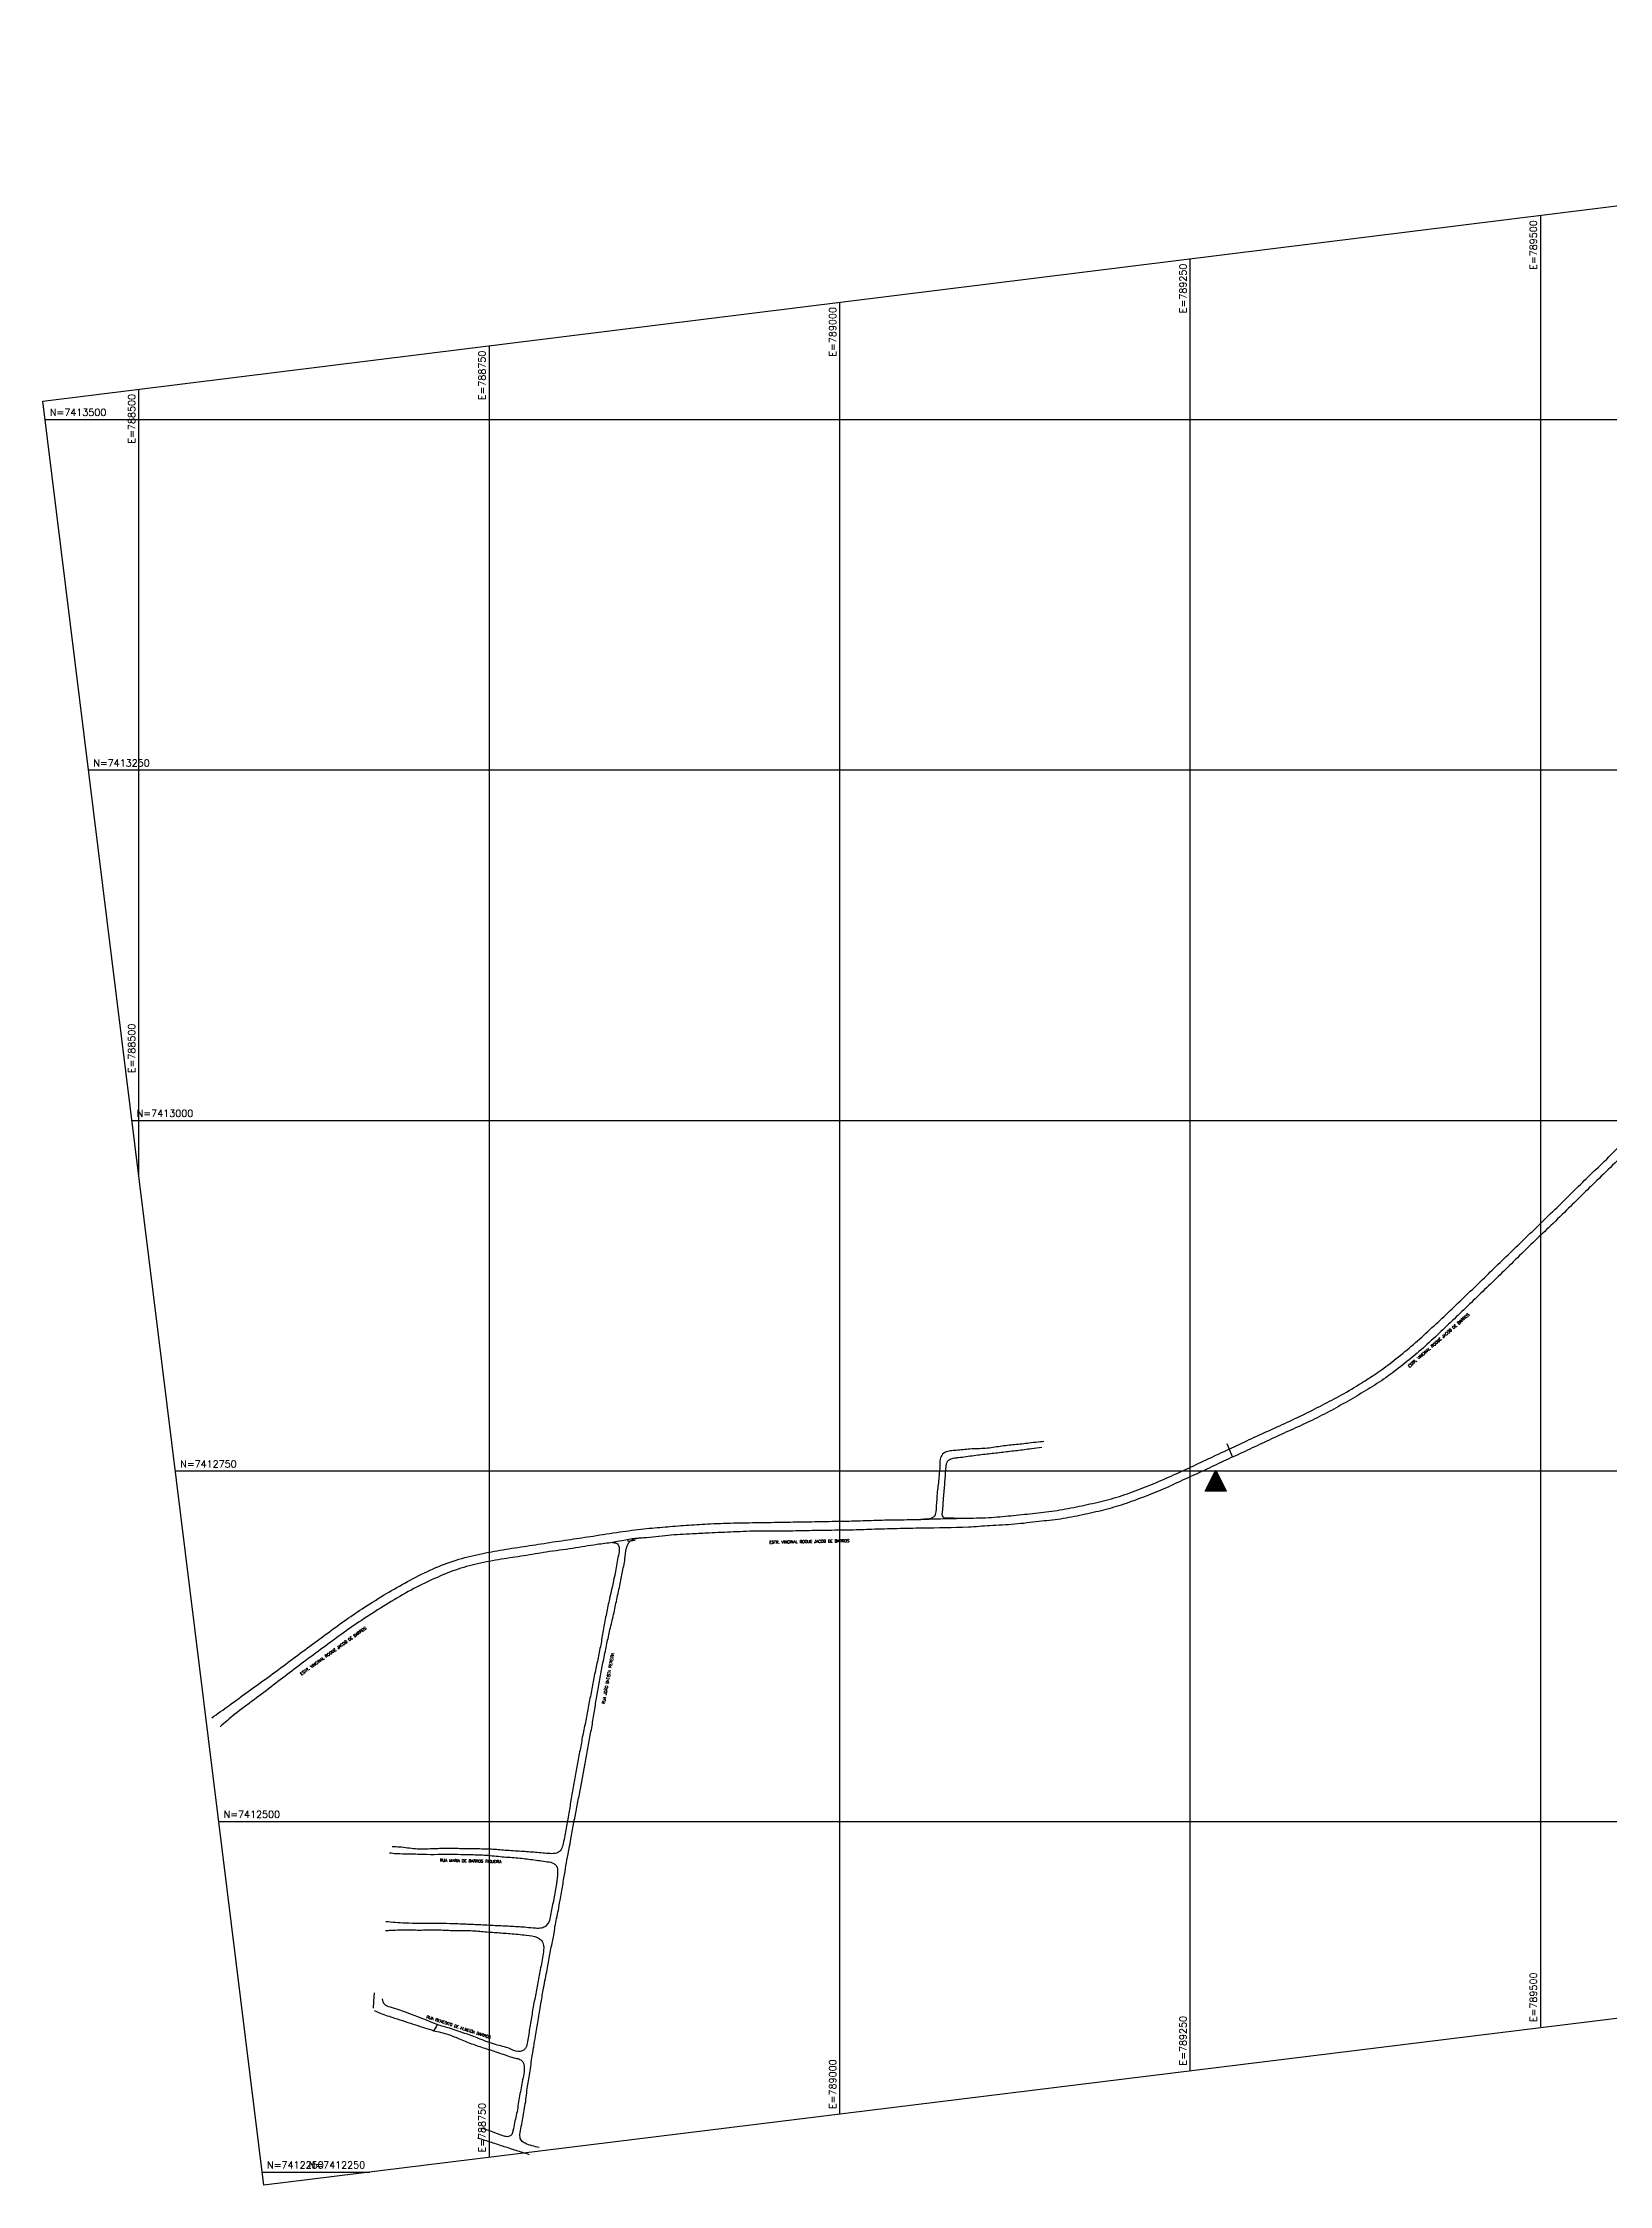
# Model space of a CAD drawing. Header units: metres. Extents: x 788432 to 801109, y 7412241 to 7456112.
# Drawn here: x 788432 to 789549, y 7412241 to 7413769 of the extents above; entities that cross this region are included whole.
import ezdxf
from ezdxf.enums import TextEntityAlignment as Align

# ---------------------------------------------------------------- set-up
doc = ezdxf.new("R2010")
doc.units = ezdxf.units.M
doc.header["$LTSCALE"] = 10
doc.header["$MEASUREMENT"] = 0
doc.layers.get('0').update_dxf_attribs({"linetype": 'CONTINUOUS'})
for name, color, linetype in [('__DRE-bacias-micro', 10, 'CONTINUOUS'), ('FLUXIS_LABELS_REDE_PV_169_TO_EEE_5_PARTE_02', 7, 'CONTINUOUS'), ('MALHA', 2, 'CONTINUOUS'), ('TEXTO-MALHA', 2, 'CONTINUOUS'), ('TOP-TEXTOS', 2, 'CONTINUOUS'), ('TOPOGRAFIA', 8, 'CONTINUOUS')]:
    doc.layers.add(name, color=color, linetype=linetype)
doc.styles.add('ROMANS', font='romans.shx')
doc.styles.get("Standard").update_dxf_attribs({"font": 'romans.shx'})

# ---------------------------------------------------------------- blocks, each defined once
blk = doc.blocks.new('qwkjeqo')
at = {"layer": 'TOPOGRAFIA', "flags": 128}
for points, elevation in [([(789276.2, 7412769.5), (789280, 7412760.4)], 626.1), ([(789074.5, 7412716.8), (789089, 7412716.3)], 628.5), ([(788848.9, 7412699.9), (788854.1, 7412700.7)], 636.8), ([(788848.9, 7412699.9), (788854.1, 7412700.7)], 636.8), ([(788668, 7412377.8), (788667.5, 7412371.6), (788667.3, 7412366.8)], 670), ([(788713, 7412355.1), (788712.2, 7412353.6), (788710.4, 7412350.8)], 666.8)]:
    blk.add_lwpolyline(points, dxfattribs=dict(at, elevation=elevation))
blk.add_lwpolyline([(788849.2, 7412701.3), (788848.9, 7412699.9)], dxfattribs=at)
blk.add_lwpolyline([(788849.2, 7412701.3), (788848.9, 7412699.9)], dxfattribs=at)
at = {"layer": 'TOPOGRAFIA'}
for points in [[(788552.1, 7412573.9, 666), (788564.6, 7412582.8, 665.1), (788578.2, 7412592.8, 663.7), (788592.1, 7412602.8, 662.3), (788606.7, 7412613.6, 660.7), (788620.4, 7412623.8, 659.2), (788634.4, 7412634.1, 657.8), (788648.2, 7412644.1, 656.5), (788661.1, 7412652.8, 655.4), (788676.7, 7412662.5, 654.1), (788691.8, 7412671.1, 652.8), (788708, 7412679.3, 651.5), (788724.3, 7412685.7, 650), (788741.3, 7412690.3, 648.5), (788757.8, 7412693.5, 646.7), (788774.7, 7412696.1, 644.7), (788791.3, 7412698.7, 642.4), (788808.2, 7412701.2, 640.2), (788824.3, 7412703.6, 638.3), (788843.2, 7412706.5, 636.3), (788860.4, 7412708.7, 635), (788875.5, 7412710.1, 634.1), (788890.6, 7412711.3, 633.4), (788905.7, 7412712.2, 632.9), (788924.3, 7412712.9, 632.2), (788942.3, 7412713.2, 631.5), (788960.2, 7412713.5, 631), (788978.2, 7412713.8, 630.4), (788994.7, 7412714.1, 630), (789010.8, 7412714.4, 629.5), (789026.5, 7412714.9, 629.2), (789042.2, 7412715.2, 628.9), (789058.1, 7412715.5, 628.8), (789073.9, 7412716, 628.5), (789089, 7412716.3, 628.4), (789106.4, 7412716.8, 628.4), (789122.2, 7412718.1, 628.4), (789137.7, 7412719.7, 628.1), (789153.3, 7412721.6, 628), (789169, 7412724.4, 627.9), (789184.4, 7412727.8, 627.8), (789199.7, 7412731.9, 627.8), (789214.6, 7412737.2, 627.7), (789229.3, 7412743.2, 627.6), (789243.7, 7412749.6, 627.6), (789258, 7412756.3, 627.5), (789272.6, 7412763.1, 627.6), (789286.9, 7412769.8, 627.6), (789301.3, 7412776.5, 627.5), (789315.8, 7412783.1, 627.5), (789330.3, 7412789.9, 627.4), (789344.3, 7412797, 627.3), (789358.1, 7412804.3, 627.4), (789372.3, 7412812.7, 627.4), (789374.9, 7412814.4, 627.4), (789385.1, 7412821.1, 627.5), (789397.2, 7412830.2, 627.6), (789409.4, 7412840.2, 627.6), (789421.2, 7412850.9, 627.7), (789432.8, 7412861.6, 627.7), (789444.2, 7412872.6, 627.8), (789455.8, 7412883.7, 627.9), (789467.1, 7412894.7, 628), (789478.5, 7412905.6, 628.1), (789489.9, 7412916.7, 628.3), (789501.5, 7412927.9, 628.4), (789513.1, 7412939.2, 628.7), (789524.5, 7412950.4, 629), (789535.4, 7412961.1, 629.3), (789547.3, 7412972.5, 629.7), (789558.8, 7412984, 630.1), (789569.9, 7412994.7, 630.7), (789583.9, 7413008.9, 631.3), (789594.6, 7413019.5, 631.7), (789605.5, 7413030.1, 631.8), (789616.5, 7413040.5, 631.8), (789627.4, 7413051.1, 631.9), (789638.4, 7413061.6, 631.9), (789649.4, 7413072.1, 631.8), (789660.2, 7413082.8, 631.7), (789671.1, 7413093.2, 631.7), (789681.7, 7413103.9, 631.6), (789692.6, 7413114.4, 631.6), (789705.4, 7413127, 631.5), (789716, 7413137.8, 631.5), (789726.8, 7413148.5, 631.5), (789737.6, 7413159.2, 631.6), (789748.2, 7413169.8, 631.6), (789759, 7413180.5, 631.6), (789769.8, 7413191.2, 631.6), (789780.4, 7413201.9, 631.6), (789791, 7413212.6, 631.6), (789801.9, 7413223.2, 631.6), (789814.6, 7413235.9, 631.6), (789827.4, 7413248.5, 631.8), (789838.1, 7413259.1, 632), (789849, 7413269.7, 632.4), (789860.1, 7413280.7, 632.8), (789872.8, 7413292.8, 633.4), (789883.6, 7413303.3, 633.9), (789894.6, 7413313.9, 634.4), (789905.8, 7413324.6, 634.8), (789916.9, 7413335.3, 634.8), (789927.7, 7413346, 634.7), (789938.5, 7413356.7, 634.5), (789951.3, 7413369.3, 634.2), (789962.1, 7413379.8, 634.1), (789972.8, 7413390.5, 634), (789983.6, 7413401.4, 634.1), (789994.4, 7413412.2, 634.2), (790005.2, 7413423.2, 634.2), (790016, 7413434, 634.3), (790026.8, 7413444.6, 634.4), (790039, 7413457, 634.5), (790049.7, 7413467.7, 634.7), (790060.3, 7413478.5, 634.9), (790071.3, 7413489.2, 635), (790081.9, 7413499.9, 635.2), (790092.7, 7413510.8, 635.4), (790103.6, 7413521.7, 635.5), (790114.8, 7413532.9, 635.7), (790125.2, 7413543.1, 636), (790133.8, 7413551.8, 636.2), (790146.2, 7413564, 636.4), (790157.8, 7413575.6, 636.7), (790170.4, 7413588.2, 636.9), (790182.4, 7413600.2, 637.3), (790195.7, 7413613.3, 638), (790208.5, 7413625.9, 638.6), (790221.9, 7413638.8, 639.2), (790235.1, 7413651.4, 639.8), (790247.8, 7413663.6, 640.6), (790259.3, 7413674.5, 641.4), (790270.7, 7413685, 642.2), (790282.5, 7413694.8, 643), (790295.9, 7413704.9, 643.8), (790309.1, 7413713.6, 644.4), (790322, 7413721.6, 644.9), (790324.4, 7413723.3, 642.3), (790336.2, 7413729, 645.4), (790337.8, 7413730.1, 642.8), (790349.1, 7413734.7, 645.7), (790351.8, 7413736, 643.2), (790366.2, 7413740.9, 643.3), (790380.9, 7413744.6, 643.1), (790395.6, 7413747.7, 642.6), (790410.6, 7413750.2, 641.9), (790425.6, 7413751.9, 641.1), (790440.6, 7413752.8, 640.1), (790455.9, 7413753.3, 639), (790471.2, 7413753.8, 638), (790486.3, 7413754.2, 637.1), (790501.6, 7413754.4, 636.3), (790516.9, 7413754.6, 635.6), (790531.9, 7413754.9, 634.9), (790547, 7413755.1, 634.5), (790562, 7413755.3, 634), (790577, 7413755.4, 633.6), (790592.1, 7413755.7, 633.3), (790601.7, 7413755.9, 635.8), (790607.1, 7413755.8, 633), (790622.1, 7413756, 632.7), (790625.6, 7413756.2, 635.3), (790637.2, 7413756.3, 632.5), (790646.7, 7413756.5, 635), (790652.3, 7413756.6, 632.3), (790671, 7413757, 634.7), (790692.8, 7413757.4, 634.6), (790715.2, 7413758, 634.6), (790739.8, 7413758.6, 635), (790756.7, 7413759, 632.6), (790771.8, 7413759.5, 632.9), (790786.8, 7413759.9, 633.2), (790801.9, 7413760.1, 633.5), (790816.9, 7413760.5, 633.8), (790832, 7413760.9, 634.2), (790847.1, 7413761.4, 634.5), (790862.1, 7413761.7, 634.9), (790877.3, 7413761.9, 635.6), (790892.3, 7413762.3, 636.5), (790907.6, 7413762.7, 637.5), (790922.7, 7413763.1, 638.6), (790938, 7413763.5, 639.8), (790953.4, 7413763.8, 641), (790968.5, 7413764.3, 642.2), (790983.8, 7413764.6, 643.3), (790998.9, 7413765, 644.2), (791014, 7413765.4, 644.8), (791029.1, 7413765.7, 645.3), (791044.1, 7413766.1, 645.7), (791059.2, 7413766.3, 646.1), (791074.2, 7413766.9, 646.6), (791089.3, 7413767.3, 647.1), (791104.4, 7413767.8, 647.5), (791119.5, 7413768.2, 647.9), (791134.7, 7413768.4, 648.4), (791149.8, 7413768.5, 648.8), (791164.9, 7413768, 649.3), (791180, 7413767, 649.7), (791195, 7413764.8, 649.9), (791209.7, 7413761.2, 649.9), (791224.2, 7413756.7, 649.9), (791238.5, 7413752.1, 649.8), (791252.8, 7413747.4, 649.6), (791266.9, 7413742.1, 649.5), (791281, 7413736.5, 649.1), (791288.7, 7413733.4, 648.9), (791294.7, 7413730.4, 648.9), (791308.4, 7413724.1, 648.8), (791322.2, 7413718, 648.8), (791335.9, 7413711.8, 648.9), (791343.5, 7413708.2, 649), (791352.8, 7413703.9, 649.2), (791362.2, 7413699.8, 649.5), (791371.6, 7413695.6, 649.9), (791380.9, 7413691.3, 650.4), (791390, 7413687.2, 651), (791399.2, 7413683, 651.5), (791408.7, 7413678.8, 652), (791418, 7413674.6, 652.4), (791427.4, 7413670.4, 652.8), (791436.8, 7413666.1, 653.1), (791446.1, 7413661.8, 653.3), (791455.5, 7413657.5, 653.6), (791464.8, 7413653.1, 653.8), (791474.1, 7413648.8, 653.9), (791483.4, 7413644.5, 654.1), (791492.8, 7413640.3, 654.3), (791502.1, 7413635.9, 654.4), (791511.5, 7413631.8, 654.5), (791521.5, 7413627.3, 654.5), (791530.7, 7413623.1, 654.4), (791540.1, 7413618.9, 654.3), (791549.3, 7413614.5, 654.2), (791558.7, 7413610.4, 654), (791568, 7413606, 653.7), (791577.3, 7413601.7, 653.4), (791586.6, 7413597.4, 653.2), (791596, 7413593.2, 653), (791605.1, 7413589, 652.9), (791614.4, 7413584.7, 652.7), (791623.6, 7413580.5, 652.5), (791633, 7413576.1, 652.3), (791642.3, 7413571.7, 652.2), (791651.7, 7413567.5, 652.1), (791660.9, 7413562.9, 652), (791670.2, 7413558.7, 651.8), (791679.5, 7413554.4, 651.6), (791688.8, 7413550, 651.3), (791698.2, 7413545.7, 651.1), (791707.4, 7413541.4, 650.9), (791716.6, 7413536.9, 650.8), (791725.9, 7413532.7, 650.6), (791735.2, 7413528.2, 650.4), (791743.7, 7413522.7, 650.3), (791753.1, 7413518.9, 650.1), (791762.2, 7413514.1, 650), (791771.2, 7413509.1, 649.8), (791780.1, 7413504.1, 649.7), (791789, 7413498.8, 649.5), (791797.6, 7413493.1, 649.4), (791806, 7413487.2, 649.2), (791814.2, 7413480.9, 648.9), (791821.9, 7413473.9, 648.6), (791829.1, 7413466.6, 648.2), (791836.1, 7413459, 647.8), (791842.8, 7413451.3, 647.4), (791848.7, 7413443.5, 647.1), (791853.8, 7413436.3, 646.8), (791859.4, 7413427.7, 646.5), (791864.5, 7413418.7, 646.2), (791869.1, 7413409.6, 645.9), (791873.8, 7413400.4, 645.6), (791878.5, 7413391.3, 645.3), (791883.1, 7413382.1, 644.9), (791888, 7413373.2, 644.5), (791893.3, 7413364.7, 644), (791898.6, 7413357.3, 643.5), (791904.8, 7413349.1, 642.9), (791910.9, 7413341.8, 642.3), (791917.7, 7413334.2, 641.6), (791924.9, 7413326.9, 641), (791932.1, 7413319.8, 640.6), (791939.3, 7413313.2, 640.3), (791947.2, 7413306.5, 640), (791956.9, 7413299.4, 639.8), (791965.4, 7413294, 639.7), (791974.5, 7413289.4, 639.5), (791983.9, 7413285.3, 639.4), (791993.5, 7413281.9, 639.4), (792003.2, 7413278.9, 639.3), (792013.3, 7413276.5, 639.3), (792028.2, 7413274.3, 642.1), (792046.6, 7413272, 642), (792055.1, 7413271.5, 642), (792068.4, 7413272.1, 642), (792080, 7413273.8, 642.1), (792092.3, 7413276.7, 642.3), (792116.3, 7413284.1, 642.7), (792152.1, 7413296.2, 643.4), (792178.5, 7413305.3, 644.1), (792208.2, 7413315.5, 644.7), (792321.3, 7413351.4, 643), (792326.1, 7413352.9, 643), (792331.4, 7413354.6, 642.9), (792336.3, 7413356.3, 642.9), (792341.5, 7413357.8, 642.9), (792346.1, 7413359.4, 642.9), (792351.2, 7413361.1, 642.9), (792356.3, 7413362.6, 642.9), (792360.7, 7413364, 642.8), (792365.9, 7413365.8, 642.8), (792371.5, 7413367.8, 642.8), (792376.1, 7413369.5, 642.8), (792382.6, 7413371.6, 642.8), (792387.6, 7413373.1, 642.8), (792393.2, 7413374.7, 642.9)], [(792395.7, 7413368.7, 642.8), (792389.1, 7413366.5, 642.7), (792384, 7413364.9, 642.7), (792377.9, 7413363.1, 642.7), (792372.9, 7413361.4, 642.7), (792367.9, 7413359.9, 642.8), (792362.8, 7413358.1, 642.8), (792357.7, 7413356.3, 642.7), (792352.7, 7413354.8, 642.7), (792347.9, 7413353.2, 642.8), (792343.2, 7413351.5, 642.8), (792338.4, 7413350.1, 642.9), (792333.1, 7413348.3, 642.9), (792328.3, 7413346.7, 642.9), (792322.9, 7413345, 642.9), (792210.6, 7413309.3, 644.7), (792180.5, 7413299.1, 644.1), (792154.5, 7413290.2, 643.4), (792118, 7413277.8, 642.7), (792093.4, 7413270.2, 642.2), (792079.7, 7413267.1, 642.1), (792069.1, 7413265.7, 642), (792055, 7413264.9, 642), (792046.3, 7413265.5, 642), (792027.2, 7413267.9, 642.1), (792008.7, 7413270.4, 639.3), (791998.7, 7413273.1, 639.4), (791989, 7413276.2, 639.4), (791980.3, 7413279.6, 639.5), (791971.1, 7413283.7, 639.7), (791942.5, 7413301.3, 640.1), (791933.4, 7413309.4, 640.4), (791927.7, 7413314.7, 640.8), (791920.1, 7413322, 641.2), (791913, 7413329.3, 641.8), (791906.4, 7413336.8, 642.3), (791899.9, 7413344.7, 642.9), (791893.6, 7413352.7, 643.5), (791887.6, 7413360.9, 644.1), (791882.3, 7413369.6, 644.6), (791877.4, 7413378.5, 644.9), (791871.5, 7413390.1, 645.4), (791866.9, 7413399, 645.7), (791861.4, 7413409.9, 645.9), (791855.3, 7413421.2, 646.3), (791850, 7413429.9, 646.6), (791844.2, 7413438.1, 646.8), (791837.9, 7413446.1, 647.2), (791831.4, 7413453.9, 647.6), (791824.5, 7413461.4, 648), (791816.3, 7413469.9, 648.4), (791808.6, 7413476.6, 648.7), (791800.4, 7413482.7, 649), (791792, 7413488.5, 649.2), (791783.4, 7413494, 649.4), (791774.7, 7413499.3, 649.5), (791765.9, 7413504.2, 649.7), (791754.7, 7413510.2, 649.9), (791745.7, 7413515, 650), (791736.6, 7413519.7, 650.3), (791727.4, 7413524.3, 650.4), (791718.1, 7413528.7, 650.6), (791708.9, 7413533.1, 650.8), (791699.6, 7413537.5, 651), (791690.5, 7413541.7, 651.3), (791681.3, 7413546, 651.5), (791671.9, 7413550.3, 651.7), (791662.6, 7413554.5, 651.8), (791653.3, 7413558.9, 652), (791644.1, 7413563.4, 652.1), (791634.8, 7413567.7, 652.2), (791625.4, 7413571.9, 652.3), (791616.1, 7413576.3, 652.5), (791606.9, 7413580.7, 652.7), (791597.5, 7413585, 652.9), (791588.2, 7413589.2, 653.1), (791578.9, 7413593.6, 653.4), (791569.5, 7413597.8, 653.7), (791560.1, 7413602, 653.9), (791550.7, 7413606.3, 654.2), (791541.5, 7413610.7, 654.3), (791532.1, 7413614.9, 654.4), (791522.8, 7413619, 654.4), (791517, 7413621.8, 654.5), (791507.8, 7413626.3, 654.5), (791499.3, 7413630.3, 654.4), (791490, 7413634.6, 654.2), (791480.7, 7413639, 654.1), (791471.4, 7413643.3, 653.9), (791452.8, 7413651.9, 653.6), (791443.4, 7413656.2, 653.4), (791434.1, 7413660.5, 653.2), (791424.7, 7413664.7, 652.9), (791415.4, 7413668.9, 652.5), (791405.9, 7413673, 652.1), (791396.5, 7413677.1, 651.6), (791387.3, 7413681.5, 651), (791378, 7413685.7, 650.4), (791368.7, 7413689.9, 649.9), (791359.3, 7413694.1, 649.6), (791350.2, 7413698.5, 649.3), (791341, 7413702.4, 649.1), (791333.4, 7413705.9, 649), (791319.8, 7413712, 648.8), (791306.1, 7413718.3, 648.9), (791292.4, 7413724.4, 649), (791278.6, 7413730.4, 649.1), (791264.7, 7413736.1, 649.3), (791253.6, 7413740.1, 649.4), (791239.4, 7413745, 649.7), (791225, 7413749.7, 649.9), (791210.7, 7413754.1, 649.8), (791196.1, 7413757.8, 649.8), (791181, 7413760.3, 649.6), (791166, 7413761.6, 649.1), (791150.7, 7413762, 648.7), (791135.7, 7413762, 648.3), (791120.7, 7413761.8, 648), (791105.7, 7413761.4, 647.6), (791090.6, 7413760.9, 647.2), (791075.6, 7413760.4, 646.7), (791060.5, 7413760.2, 646.2), (791045.5, 7413759.7, 645.7), (791030.5, 7413759.5, 645.3), (791015.4, 7413759.1, 644.9), (791000.3, 7413758.5, 644.3), (790985.3, 7413758.2, 643.3), (790970, 7413757.8, 642.3), (790954.6, 7413757.5, 641.1), (790939.6, 7413757, 640), (790924.3, 7413756.9, 638.8), (790909, 7413756.5, 637.6), (790893.8, 7413756, 636.6), (790878.4, 7413755.7, 635.7), (790863.1, 7413755.3, 635), (790848.1, 7413754.9, 634.6), (790833.1, 7413754.7, 634.2), (790818, 7413754.1, 633.9), (790802.7, 7413753.8, 633.5), (790787.6, 7413753.5, 633.2), (790772.6, 7413753, 632.8), (790757.6, 7413752.7, 632.6), (790742.5, 7413752.2, 632.3), (790739.9, 7413752.1, 634.9), (790715.5, 7413751.5, 634.7), (790692.7, 7413751, 634.6), (790671.2, 7413750.5, 634.7), (790652.7, 7413750.3, 632.2), (790646.9, 7413750.1, 634.9), (790637.6, 7413749.9, 632.4), (790625.5, 7413749.7, 635.3), (790622.5, 7413749.8, 632.7), (790607.5, 7413749.6, 633), (790602.2, 7413749.3, 635.7), (790592.4, 7413749.2, 633.3), (790577.4, 7413749.2, 633.6), (790562.3, 7413748.9, 634), (790547.2, 7413748.6, 634.4), (790532.2, 7413748.3, 634.9), (790517.1, 7413748.1, 635.5), (790502.1, 7413747.8, 636.2), (790490.6, 7413747.6, 636.8), (790475.5, 7413747.3, 637.7), (790460.4, 7413746.9, 638.6), (790445.3, 7413746.5, 639.6), (790430.2, 7413745.8, 640.7), (790415, 7413744.3, 641.6), (790399.8, 7413742.1, 642.3), (790385.1, 7413739.1, 642.8), (790370.5, 7413735.4, 643.1), (790356.1, 7413730.9, 642.9), (790352.8, 7413729.7, 645.5), (790342, 7413725.1, 642.6), (790338.9, 7413723.6, 645.1), (790328.6, 7413718.3, 642.2), (790325.4, 7413716.4, 644.7), (790312.4, 7413708.5, 644.2), (790299.7, 7413699.9, 643.7), (790287.4, 7413691, 643), (790273.7, 7413679.5, 641.9), (790260.5, 7413667.3, 641), (790247.6, 7413655, 640.1), (790234.6, 7413642.6, 639.5), (790221.7, 7413630, 639), (790210.7, 7413619.5, 638.6), (790197.8, 7413606.8, 637.9), (790185.1, 7413594.1, 637.4), (790172.5, 7413581.6, 636.9), (790161.9, 7413570.9, 636.6), (790151.2, 7413560.3, 636.4), (790140.3, 7413549.7, 636.2), (790129.6, 7413538.9, 636), (790119, 7413528.2, 635.7), (790108.3, 7413517.7, 635.5), (790097.7, 7413507, 635.3), (790086.9, 7413496.2, 635.1), (790076.2, 7413485.6, 634.9), (790065.6, 7413474.9, 634.8), (790054.9, 7413464.2, 634.6), (790042.2, 7413451.5, 634.4), (790031.5, 7413440.7, 634.3), (790020.9, 7413430, 634.2), (790010.3, 7413419.3, 634.1), (789999.7, 7413408.6, 634), (789989.1, 7413398.1, 634), (789978.3, 7413387.3, 634.1), (789967.5, 7413376.8, 634.1), (789954.9, 7413364.1, 634.2), (789944.2, 7413353.4, 634.4), (789933.4, 7413342.6, 634.6), (789922.3, 7413332, 634.7), (789911.1, 7413321.1, 634.7), (789899.9, 7413310.6, 634.4), (789888.9, 7413299.9, 634), (789878.1, 7413289.4, 633.4), (789865.4, 7413277.1, 632.8), (789854.7, 7413266.6, 632.5), (789844, 7413256, 632.2), (789831.2, 7413243.5, 631.9), (789818.4, 7413230.9, 631.7), (789807.6, 7413220.2, 631.7), (789797, 7413209.5, 631.7), (789786.4, 7413198.9, 631.6), (789775.5, 7413188.3, 631.6), (789764.8, 7413177.6, 631.6), (789754.1, 7413166.9, 631.6), (789743.3, 7413156.3, 631.6), (789732.6, 7413145.5, 631.5), (789721.9, 7413134.9, 631.5), (789711.2, 7413124.3, 631.5), (789700.4, 7413113.7, 631.5), (789689.7, 7413103, 631.5), (789679, 7413092.5, 631.5), (789668.2, 7413081.8, 631.7), (789655.1, 7413069.5, 631.8), (789644.3, 7413058.9, 631.8), (789633.5, 7413048.3, 631.9), (789622.5, 7413037.7, 631.9), (789611.6, 7413027.2, 631.8), (789600.5, 7413016.3, 631.8), (789589.6, 7413005.5, 631.5), (789578.6, 7412994.8, 631), (789565.8, 7412982.2, 630.4), (789553.1, 7412969.6, 629.8), (789540.2, 7412957.1, 629.4), (789529.5, 7412946.6, 629.1), (789518.7, 7412936, 628.9), (789505.8, 7412923.5, 628.6), (789494.8, 7412913, 628.4), (789482, 7412900.5, 628.2), (789471.2, 7412889.9, 628.1), (789460.2, 7412879.4, 628), (789449.4, 7412868.9, 627.9), (789438.6, 7412858.6, 627.7), (789427.6, 7412848.1, 627.7), (789416.5, 7412837.9, 627.7), (789404.8, 7412828, 627.7), (789392.7, 7412818.7, 627.6), (789380.2, 7412810.3, 627.5), (789367.3, 7412802.5, 627.4), (789354.2, 7412795, 627.5), (789340.8, 7412788, 627.5), (789327.1, 7412781.5, 627.5), (789313.3, 7412775.2, 627.6), (789299.6, 7412768.8, 627.6), (789285.9, 7412762.4, 627.6), (789272.1, 7412756.1, 627.7), (789258.5, 7412749.6, 627.7), (789244.7, 7412743.4, 627.7), (789230.9, 7412737, 627.7), (789216.9, 7412731.4, 627.7), (789202.8, 7412726.3, 627.8), (789188.4, 7412722.1, 627.9), (789173.5, 7412718.7, 628), (789157.6, 7412715.7, 628.2), (789142.1, 7412713.9, 628.3), (789125, 7412712, 628.5), (789107.1, 7412710.9, 628.4), (789091.9, 7412709.9, 628.5), (789059, 7412709.2, 628.8), (789041, 7412708.8, 629), (789023, 7412708.3, 629.3), (789008, 7412707.8, 629.7), (788989.9, 7412707.6, 630.1), (788974.7, 7412707.3, 630.6), (788959.3, 7412707.1, 631.1), (788942.8, 7412707.1, 631.6), (788924.4, 7412706.5, 632.1), (788906.9, 7412705.7, 632.8), (788895, 7412705.1, 633.2), (788877.8, 7412704, 634), (788860.1, 7412702.2, 634.9), (788856.6, 7412702, 635.2), (788838.1, 7412699, 636.8), (788826.9, 7412697.5, 638.1), (788809.6, 7412694.8, 640.1), (788790.8, 7412692.1, 642.5), (788774.7, 7412689.5, 644.6), (788758.7, 7412687, 646.6), (788741.8, 7412683.8, 648.3), (788726, 7412679.3, 649.8), (788711.8, 7412673.6, 651.1), (788696.4, 7412666.2, 652.5), (788680.2, 7412656.8, 654), (788664.7, 7412647.2, 655.3), (788649.3, 7412636.9, 656.7), (788636.7, 7412627.7, 657.8), (788622.7, 7412617.4, 659.2), (788609.3, 7412607.3, 660.8), (788596, 7412597.2, 662.3), (788582.3, 7412586.8, 663.7), (788568.6, 7412576.5, 665.1), (788558.1, 7412567.5, 665.9)], [(788771.9, 7412275.8, 659.2), (788772.1, 7412278, 658.8), (788773.3, 7412284.1, 657.6), (788774.3, 7412289.7, 656.6), (788775.3, 7412295.6, 655.8), (788776.3, 7412301.7, 655.2), (788777, 7412308.1, 654.9), (788777.8, 7412313.7, 654.7), (788778.8, 7412319.1, 654.6), (788779.7, 7412325.2, 654.5), (788780.5, 7412331.5, 654.4), (788781.4, 7412336.6, 654.1), (788781.8, 7412339.3, 654), (788783.1, 7412347, 653.5), (788784.9, 7412358.1, 652.9), (788786.9, 7412369.9, 652.2), (788788.6, 7412379.8, 651.6), (788791.1, 7412392.8, 650.7), (788793, 7412403.9, 649.9), (788795.2, 7412414.3, 648.9), (788796.1, 7412418.8, 648.4), (788797, 7412425.1, 648), (788799.4, 7412436.7, 647.4), (788800.6, 7412443.8, 647.2), (788802.5, 7412454.6, 647), (788804.2, 7412464.4, 647), (788805.5, 7412472.4, 646.9), (788807.1, 7412480.8, 646.7), (788808.3, 7412487.4, 646.4), (788810.3, 7412498.2, 646.1), (788812.3, 7412508.8, 645.7), (788814.4, 7412519.4, 645.3), (788818.3, 7412540.1, 644.2), (788820.3, 7412550.8, 643.7), (788822.2, 7412561.5, 643.2), (788824.1, 7412572.1, 642.7), (788825.8, 7412582.8, 642.2), (788827.6, 7412593.2, 641.4), (788829.5, 7412604, 640.4), (788831.5, 7412614.5, 639.5), (788833.8, 7412625.6, 638.7), (788835.9, 7412635.5, 638.3), (788838.5, 7412646.3, 638), (788840.8, 7412657, 637.7), (788843.2, 7412668.3, 637.3), (788845.2, 7412678.3, 636.8), (788847.1, 7412688.8, 636.3), (788848.7, 7412697.1, 635.9), (788849.6, 7412698.7, 635.7), (788851.4, 7412700.5, 635.5), (788856.6, 7412702, 635.2)], [(788713, 7412355.1, 666.8), (788691.1, 7412363.7, 669.2), (788679.6, 7412367.5, 670), (788675.5, 7412369.4, 670.2), (788673.9, 7412373.6, 670.1)], [(788668, 7412365.1, 670.4), (788672.3, 7412363.3, 670.4), (788682.5, 7412359.8, 670), (788697.6, 7412354.9, 668.8), (788710.4, 7412350.8, 667.3)], [(788710.4, 7412350.8, 667.3), (788720.9, 7412348.1, 665), (788729.3, 7412344.8, 663.1), (788738.7, 7412341.1, 661.3), (788748.2, 7412337.9, 659.6), (788758.9, 7412334.4, 657.5), (788768.8, 7412331.2, 655.7), (788772, 7412330.3, 655.2), (788774.1, 7412328.5, 655), (788775.1, 7412324.4, 654.9), (788773.3, 7412312.9, 655), (788772.3, 7412307.3, 655.2), (788771.1, 7412301.5, 655.4), (788770.4, 7412295.8, 656), (788769.3, 7412290.3, 656.7), (788768.2, 7412285.1, 657.6), (788767, 7412279.5, 658.8), (788766.3, 7412276.8, 659.4)], [(788766.3, 7412276.8, 659.4), (788764.6, 7412275.6, 659.7), (788762.9, 7412275.2, 659.8), (788759.9, 7412275.9, 659.9), (788744.8, 7412281.2, 660.6)], [(788741.8, 7412274.4, 660.7), (788751.6, 7412271.2, 660.3), (788760.6, 7412268.3, 660), (788769, 7412265.6, 659.8), (788778.5, 7412262.6, 659.6)], [(788785.6, 7412267.4, 659.2), (788775.7, 7412270.5, 659.5), (788773, 7412272.4, 659.5), (788771.9, 7412275.8, 659.2)]]:
    blk.add_spline(points, degree=3, dxfattribs=at)
at = {"layer": 'TOPOGRAFIA', "end_tangent": (-0.999591, -0.026853, 0.009787)}
blk.add_spline([(789145.7, 7412770.9, 627.5), (789143.3, 7412770.7, 627.5), (789136.7, 7412770, 627.5), (789126.2, 7412768.8, 627.6), (789115.9, 7412767.7, 627.8), (789105.5, 7412766.2, 627.8), (789094.3, 7412765.7, 627.6), (789084.4, 7412764.8, 627.7), (789082.1, 7412764.6, 627.8), (789081.1, 7412764.5, 627.8), (789077.2, 7412763.9, 627.9), (789073.5, 7412761.9, 628.1), (789071.8, 7412758.3, 628.1), (789071.5, 7412753.5, 628.1), (789071, 7412746.7, 628.2), (789070.5, 7412741.6, 628.3), (789069.9, 7412736.5, 628.3), (789069.4, 7412730.8, 628.4), (789069, 7412725.7, 628.4), (789068.4, 7412719.6, 628.6), (789067.6, 7412717.7, 628.6), (789066, 7412716.6, 628.6), (789058.1, 7412715.5, 628.8)], degree=3, dxfattribs=at)
at = {"layer": 'TOPOGRAFIA', "start_tangent": (-0.99944, 0.033243, 0.003787)}
blk.add_spline([(789074.5, 7412716.8, 628.5), (789073.5, 7412718, 628.5), (789073.5, 7412721, 628.5), (789073.9, 7412726, 628.3), (789074.3, 7412732.2, 628.3), (789074.8, 7412737.3, 628.2), (789075.2, 7412742.4, 628.2), (789075.6, 7412747.6, 628.1), (789076, 7412752.6, 628.1), (789077, 7412756.7, 628), (789078.8, 7412758.3, 628), (789081.9, 7412759.3, 627.9), (789084.8, 7412759.6, 627.8), (789096, 7412761.1, 627.9), (789106.3, 7412762.3, 627.9), (789116.5, 7412763.5, 627.7), (789126.7, 7412764.7, 627.6), (789136.9, 7412766, 627.6), (789144.3, 7412766.9, 627.5)], degree=3, dxfattribs=at)
at = {"layer": 'TOPOGRAFIA', "ltscale": 3}
for points in [[(788838.1, 7412699, 636.8), (788840.7, 7412698.4, 636.5), (788842.1, 7412697.3, 636.4), (788842.8, 7412695, 636.4), (788842.2, 7412689.8, 636.5), (788840.1, 7412678.3, 637.1), (788835.6, 7412657.6, 638), (788833.4, 7412647, 638.3), (788831.4, 7412636.3, 638.5), (788829.6, 7412625.9, 638.9), (788827.5, 7412615.5, 639.6), (788825.3, 7412605.1, 640.5), (788823.3, 7412594.5, 641.4), (788821.2, 7412584, 642.2), (788819.3, 7412573.3, 642.8), (788817, 7412562.8, 643.3), (788815.1, 7412552.2, 643.8), (788813, 7412541.7, 644.2), (788811.1, 7412531.1, 644.8), (788809.2, 7412520.5, 645.3), (788807.5, 7412509.8, 645.8), (788805.6, 7412499.2, 646.1), (788803.7, 7412488.6, 646.4)], [(788678.9, 7412477.7, 668), (788681.2, 7412477.4, 667.8), (788686.3, 7412477.1, 667.1), (788695.2, 7412476.9, 666), (788705.5, 7412476.6, 664.3), (788715.9, 7412476.6, 662.4), (788727.4, 7412476.6, 660.4), (788737.5, 7412476.4, 658.6), (788747.8, 7412476, 656.9), (788759.3, 7412474.9, 654.3), (788770.6, 7412474, 652), (788780.9, 7412472.8, 649.8), (788791.5, 7412471.3, 648), (788796.2, 7412470, 647.4), (788798, 7412468.3, 647.2), (788798.9, 7412463.9, 647.1), (788798, 7412455.6, 647.1), (788796.1, 7412444.8, 647.1), (788794, 7412434.4, 647.5), (788793, 7412429.3, 647.8)], [(788803.7, 7412488.6, 646.4), (788802.5, 7412482.9, 646.7), (788800.8, 7412479.1, 647), (788798, 7412477.4, 647.3), (788793.5, 7412477.1, 647.9), (788783, 7412477.9, 649.6), (788773, 7412478.7, 651.6), (788761.4, 7412479.4, 654.1), (788751.4, 7412480.2, 656.1), (788740.7, 7412480.4, 657.9), (788729.2, 7412480.6, 660.1), (788718.7, 7412480.7, 662), (788707.9, 7412480.4, 664), (788697.4, 7412480.4, 665.8), (788686.1, 7412481.7, 667.2), (788680.8, 7412481.9, 667.8)], [(788676.2, 7412422.2, 668.3), (788679, 7412422.4, 668), (788690.4, 7412422.7, 666.6), (788701.7, 7412422.6, 665), (788713, 7412422.7, 662.9), (788723.7, 7412422.3, 660.6), (788734.2, 7412422.3, 658.4), (788744.6, 7412421.6, 655.9), (788754.9, 7412420.8, 654.1), (788764.9, 7412420.1, 652.3), (788776.4, 7412419, 650.6), (788784.5, 7412417.3, 649.4), (788787.3, 7412415.2, 649.2), (788788.8, 7412411.5, 649.5), (788788.5, 7412405.5, 649.9), (788786.5, 7412394.3, 650.8), (788784.5, 7412383.8, 651.5), (788782.5, 7412373.2, 652.2), (788780.6, 7412362.6, 652.7), (788778.9, 7412352.2, 653.5), (788777.1, 7412341.7, 654.2)], [(788793, 7412429.3, 647.8), (788790.5, 7412425.4, 648.3), (788787.4, 7412424, 648.8), (788783, 7412423.8, 649.5), (788776.6, 7412424.4, 650.6), (788766.1, 7412425.1, 652.1), (788755.9, 7412425.6, 653.8), (788744, 7412426.2, 656), (788733.6, 7412426.7, 658.1), (788721.9, 7412427.1, 660.8), (788711.9, 7412427.2, 662.9), (788700.4, 7412427.3, 665.2), (788690.1, 7412427.5, 666.7), (788676.3, 7412428.5, 668.2)], [(788777.1, 7412341.7, 654.2), (788775.6, 7412337.8, 654.6), (788773.6, 7412336.4, 654.9), (788770.5, 7412335.9, 655.4), (788764.6, 7412338, 656.6), (788754.6, 7412340.9, 658.5), (788742.8, 7412345.1, 660.9), (788732.7, 7412348.9, 662.8), (788721.7, 7412352.5, 664.8), (788713, 7412355.1, 666.8)]]:
    blk.add_spline(points, degree=3, dxfattribs=at)
blk = doc.blocks.new('EEE-PROJETADA')
h = blk.add_hatch(color=20)
h.dxf.hatch_style = 1
h.paths.add_polyline_path([(0, 3.33), (-2.5, -1.67), (2.5, -1.67)])
at = {"color": 3}
blk.add_lwpolyline([(-2.5, -1.67), (0, 3.33), (2.5, -1.67), (-2.5, -1.67)], dxfattribs=at)

msp = doc.modelspace()

# ---------------------------------------------------------------- linework, layer by layer
at = {"layer": 'MALHA', "linetype": 'Continuous', "ltscale": 10}
for p, q in [((789500, 7413645.5), (789500, 7412353.5)), ((789250, 7413614.5), (789250, 7412322.5)), ((789000, 7413583.5), (789000, 7412291.5)), ((788750, 7413552.5), (788750, 7412260.5)), ((788500, 7412961.7), (788500, 7413521.5)), ((788433.2, 7413500), (790417.4, 7413500)), ((788464.2, 7413250), (790448.4, 7413250)), ((788495.2, 7413000), (790479.4, 7413000)), ((788526.2, 7412750), (790510.4, 7412750)), ((788557.2, 7412500), (790541.4, 7412500)), ((788588.2, 7412250), (788665, 7412250))]:
    msp.add_line(p, q, dxfattribs=at)
msp.add_lwpolyline([(788431.6, 7413513), (790385.8, 7413755.4), (790546.3, 7412481.8), (788589.4, 7412240.6)], close=True, dxfattribs=at)

# ---------------------------------------------------------------- block references
at = {"layer": '__DRE-bacias-micro', "xscale": 3, "yscale": 3, "zscale": 3}
msp.add_blockref('EEE-PROJETADA', (789268.4, 7412740.7, 628), dxfattribs=at)
at = {"layer": 'TOP-TEXTOS', "linetype": 'Continuous'}
msp.add_blockref('qwkjeqo', (0, 0), dxfattribs=at)

# ---------------------------------------------------------------- texts
at = {"layer": 'FLUXIS_LABELS_REDE_PV_169_TO_EEE_5_PARTE_02', "linetype": 'Continuous'}
for s, rotation, p in [('ESTR. VINCINAL ROQUE JACOB DE BARROS', 41.1615, (789406.6, 7412823.6, 628)), ('ESTR. VINCINAL ROQUE JACOB DE BARROS', 1.1581, (788949.9, 7412698.1, 1259)), ('ESTR. VINCINAL ROQUE JACOB DE BARROS', 35.5875, (788616.2, 7412604.2)), ('RUA JOÃO BATISTA PEREIRA', 79.5728, (788832.5, 7412583.6, 640)), ('RUA MARIA DE BARROS FIGUEIRA', 358.6096, (788714.9, 7412471.4)), ('RUA BENEDITO DE ALMEIDA BARROS', 341.8781, (788705.1, 7412359.9, 666))]:
    msp.add_text(s, height=2, rotation=rotation, dxfattribs=at).set_placement(p)
at = {"layer": 'TEXTO-MALHA', "linetype": 'Continuous', "ltscale": 10, "style": 'ROMANS'}
for s, p in [('E=789500 ', (789497.5, 7413645.5)), ('E=789250 ', (789247.5, 7413614.5)), ('E=789000 ', (788997.5, 7413583.5)), ('E=788750 ', (788747.5, 7413552.5)), ('E=788500 ', (788497.5, 7413521.5))]:
    msp.add_text(s, height=5, rotation=90, dxfattribs=at).set_placement(p, align=Align.RIGHT)
for s, p in [(' N=7413500', (788433.2, 7413502.5)), (' N=7413250', (788464.2, 7413252.5)), (' N=7413000', (788495.2, 7413002.5)), (' N=7412750', (788526.2, 7412752.5)), (' N=7412500', (788557.2, 7412502.5)), (' N=7412250', (788588.2, 7412252.5))]:
    msp.add_text(s, height=5, dxfattribs=at).set_placement(p)
for s, p in [(' E=788500', (788497.5, 7413030.3)), (' E=789500', (789497.5, 7412353.5)), (' E=789250', (789247.5, 7412322.5)), (' E=789000', (788997.5, 7412291.5)), (' E=788750', (788747.5, 7412260.5))]:
    msp.add_text(s, height=5, rotation=90, dxfattribs=at).set_placement(p)
msp.add_text('N=7412250 ', height=5, dxfattribs=at).set_placement((788665, 7412252.5), align=Align.RIGHT)

doc.saveas('drawing.dxf')
